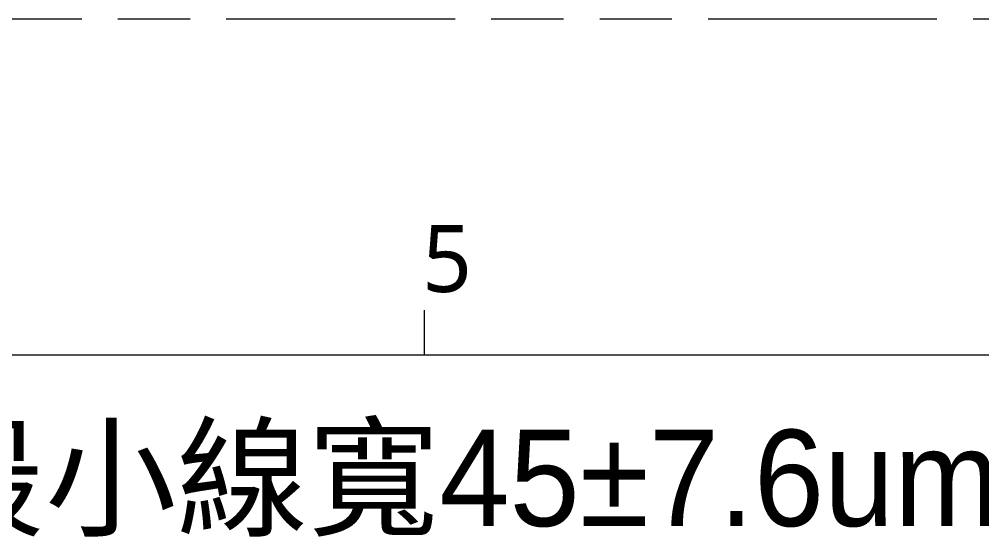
# Model space of a CAD drawing. Extents: x 1548 to 1929, y -174 to 95.
# Drawn here: x 1750.48 to 1790.44, y 73.45 to 94.93 of the extents above; entities that cross this region are included whole.
import ezdxf

# ---------------------------------------------------------------- set-up
doc = ezdxf.new("R2010")
doc.units = 0
doc.linetypes.add('PHANTOM', pattern=[29.5, 9.5, -1.5, 3, -1.5, 3, -1.5, 9.5])
doc.layers.get('0').update_dxf_attribs({"lineweight": 5})
doc.layers.add('0PAPERF', color=2, linetype='PHANTOM', lineweight=5, plot=False)
doc.layers.add('DIM', color=3, linetype='Continuous', lineweight=5)
doc.layers.add('備註', color=1, linetype='Continuous', lineweight=5)
doc.styles.get("Standard").update_dxf_attribs({"font": 'txt.shx'})

msp = doc.modelspace()

# ---------------------------------------------------------------- linework, layer by layer
at = {"color": 0}
msp.add_line((1767.305, 80.994), (1767.305, 82.852), dxfattribs=at)
msp.add_line((1916.87, 80.994), (1558.286, 80.994))
at = {"layer": '0PAPERF'}
msp.add_line((1928.578, 94.935), (1547.602, 94.935), dxfattribs=at)

# ---------------------------------------------------------------- texts
at = {"layer": 'DIM', "color": 0, "insert": (1767.204, 86.398), "char_height": 2.78692, "width": 1.69676, "attachment_point": 1}
msp.add_mtext('{\\fMicrosoft JhengHei|b0|i0|c136|p0;5}', dxfattribs=at)
at = {"layer": '備註', "color": 1, "linetype": 'Continuous', "insert": (1746.102, 77.891), "char_height": 4, "width": 111.26621, "attachment_point": 1}
msp.add_mtext('{\\fPMingLiU|b0|i0|c136|p18;最小線寬45%%P7.6um}', dxfattribs=at)

doc.saveas('drawing.dxf')
